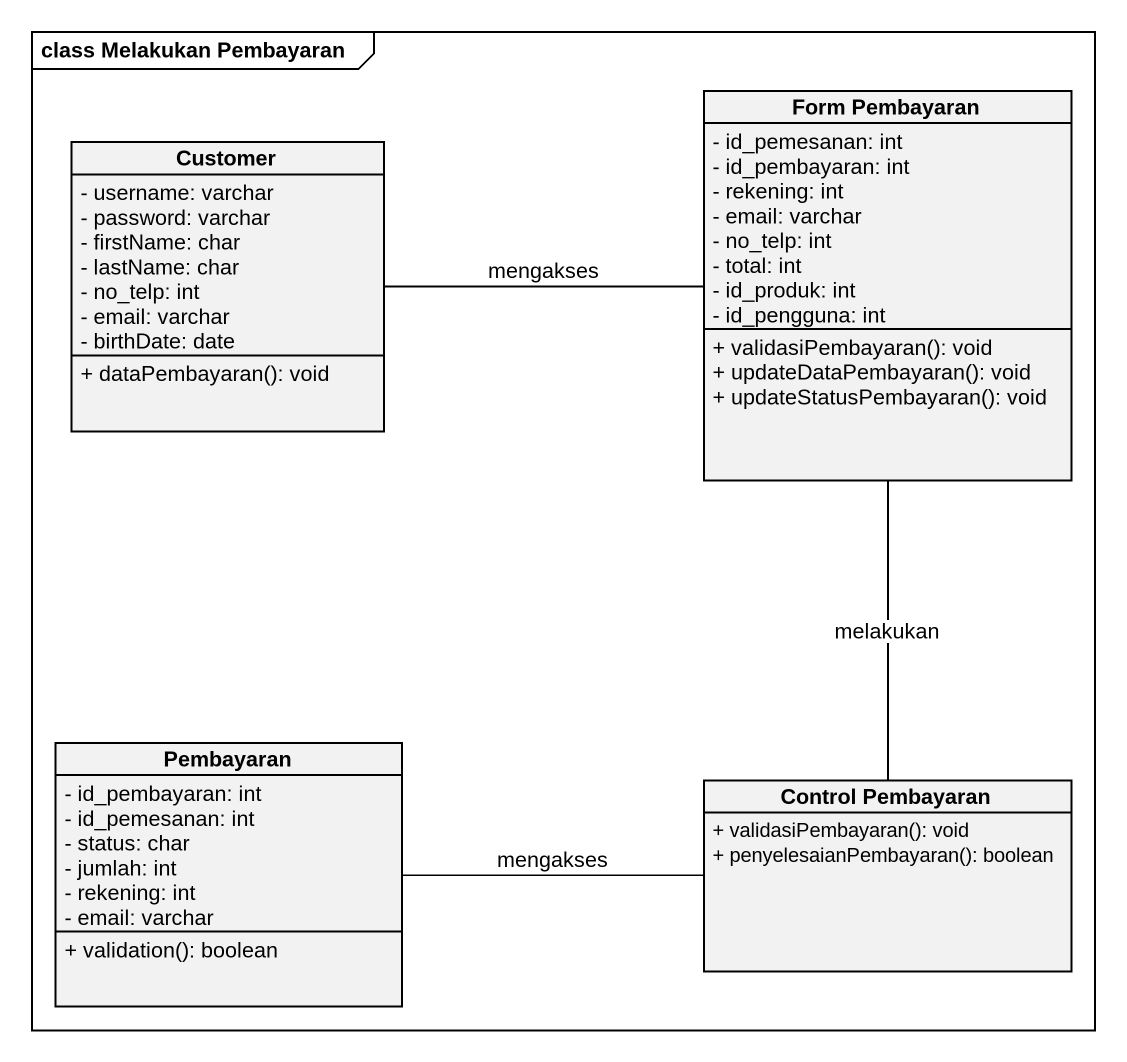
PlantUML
@startuml
mainframe class Melakukan Pembayaran
hide circle
hide empty members
skinparam classAttributeIconSize 0
class "Form Pembayaran" as Form_Pembayaran {
  - id_pemesanan: int
  - id_pembayaran: int
  - rekening: int
  - email: varchar
  - no_telp: int
  - total: int
  - id_produk: int
  - id_pengguna: int
  + validasiPembayaran(): void
  + updateDataPembayaran(): void
  + updateStatusPembayaran(): void
}
class Customer {
  - username: varchar
  - password: varchar
  - firstName: char
  - lastName: char
  - no_telp: int
  - email: varchar
  - birthDate: date
  + dataPembayaran(): void
}
class Pembayaran {
  - id_pembayaran: int
  - id_pemesanan: int
  - status: char
  - jumlah: int
  - rekening: int
  - email: varchar
  + validation(): boolean
}
class "Control Pembayaran" as Control_Pembayaran {
  + validasiPembayaran(): void
  + penyelesaianPembayaran(): boolean
}
Form_Pembayaran -- Control_Pembayaran : melakukan
Customer -right- Form_Pembayaran : mengakses
Control_Pembayaran -left- Pembayaran : mengakses
@enduml
